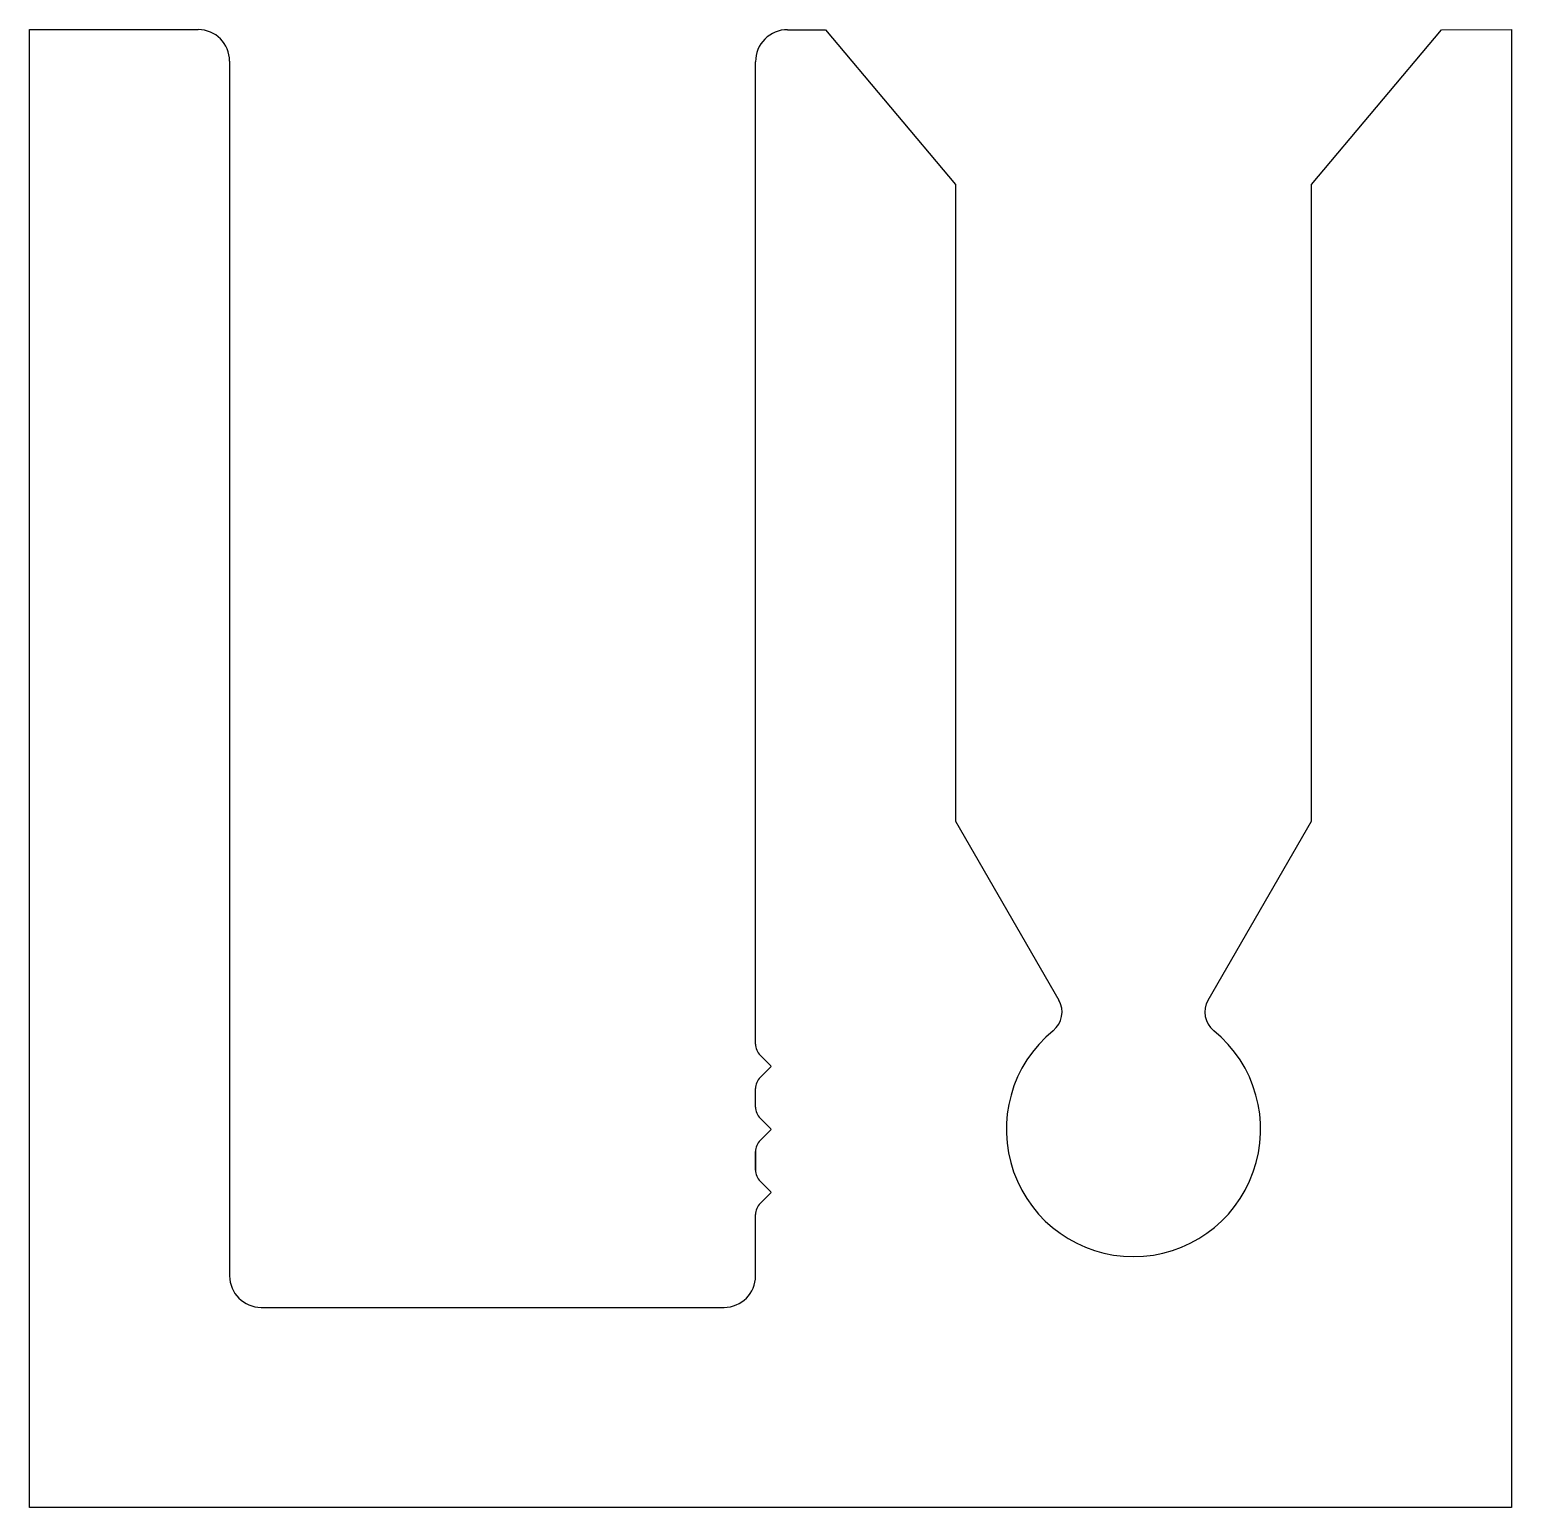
# Model space of a CAD drawing. Extents: x -11.8 to 11.7, y 4.1 to 27.5.
import ezdxf

# ---------------------------------------------------------------- set-up
doc = ezdxf.new("R2010")
doc.units = 0
doc.layers.add('1', color=7, linetype='CONTINUOUS')

msp = doc.modelspace()

# ---------------------------------------------------------------- linework, layer by layer
at = {"layer": '1', "linetype": 'CONTINUOUS'}
for p, q in [((-11.799, 4.075), (-11.799, 27.531)), ((-11.799, 27.531), (-9.124, 27.531)), ((0.234, 27.53), (0.836, 27.53)), ((0.836, 27.53), (2.901, 25.07)), ((8.55, 25.07), (10.615, 27.53)), ((10.615, 27.53), (11.725, 27.531)), ((11.725, 27.531), (11.725, 4.075)), ((-8.624, 27.031), (-8.624, 7.75)), ((-0.274, 12.705), (-0.274, 27.022)), ((2.901, 25.07), (2.901, 14.968)), ((8.55, 14.968), (8.55, 25.07)), ((2.901, 14.968), (4.541, 12.128)), ((6.911, 12.128), (8.55, 14.968)), ((-0.274, 11.429), (-0.274, 12.705)), ((-0.03, 11.081), (-0.201, 11.252)), ((-0.201, 10.898), (-0.03, 11.069)), ((-0.274, 10.429), (-0.274, 10.722)), ((-0.03, 10.081), (-0.201, 10.252)), ((-0.201, 9.898), (-0.03, 10.07)), ((-0.274, 9.429), (-0.274, 9.722)), ((-0.274, 9.722), (-0.274, 9.429)), ((-0.274, 9.429), (-0.274, 9.722)), ((-0.274, 9.722), (-0.274, 9.429)), ((-0.274, 9.429), (-0.274, 9.722)), ((-0.03, 9.081), (-0.201, 9.252)), ((-0.201, 8.899), (-0.03, 9.07)), ((-0.274, 7.97), (-0.274, 8.722)), ((-0.274, 8.722), (-0.274, 8.722)), ((-0.274, 7.75), (-0.274, 7.97)), ((-8.124, 7.25), (-0.774, 7.25)), ((11.725, 4.075), (-11.799, 4.075))]:
    msp.add_line(p, q, dxfattribs=at)
for centre, radius, start, end in [((-9.124, 27.031), 0.5, 359.9999, 89.9999), ((0.234, 27.022), 0.508, 89.9999, 179.9999), ((4.211, 11.937), 0.381, 309.1331, 29.9999), ((7.241, 11.937), 0.381, 149.9999, 230.8667), ((5.726, 10.075), 2.019, 129.1331, 50.8667), ((-0.024, 11.429), 0.25, 180, 225), ((-0.035, 11.075), 0.008, 315, 45), ((-0.024, 10.722), 0.25, 135, 180), ((-0.024, 10.429), 0.25, 180, 225), ((-0.024, 9.722), 0.25, 135, 180), ((-0.035, 10.075), 0.008, 315, 45), ((-0.024, 9.429), 0.25, 180, 225), ((-0.035, 9.075), 0.008, 315, 45), ((-0.024, 8.722), 0.25, 135, 180), ((-8.124, 7.75), 0.5, 179.9999, 269.9999), ((-0.774, 7.75), 0.5, 269.9999, 359.9999)]:
    msp.add_arc(centre, radius, start, end, dxfattribs=at)

doc.saveas('drawing.dxf')
